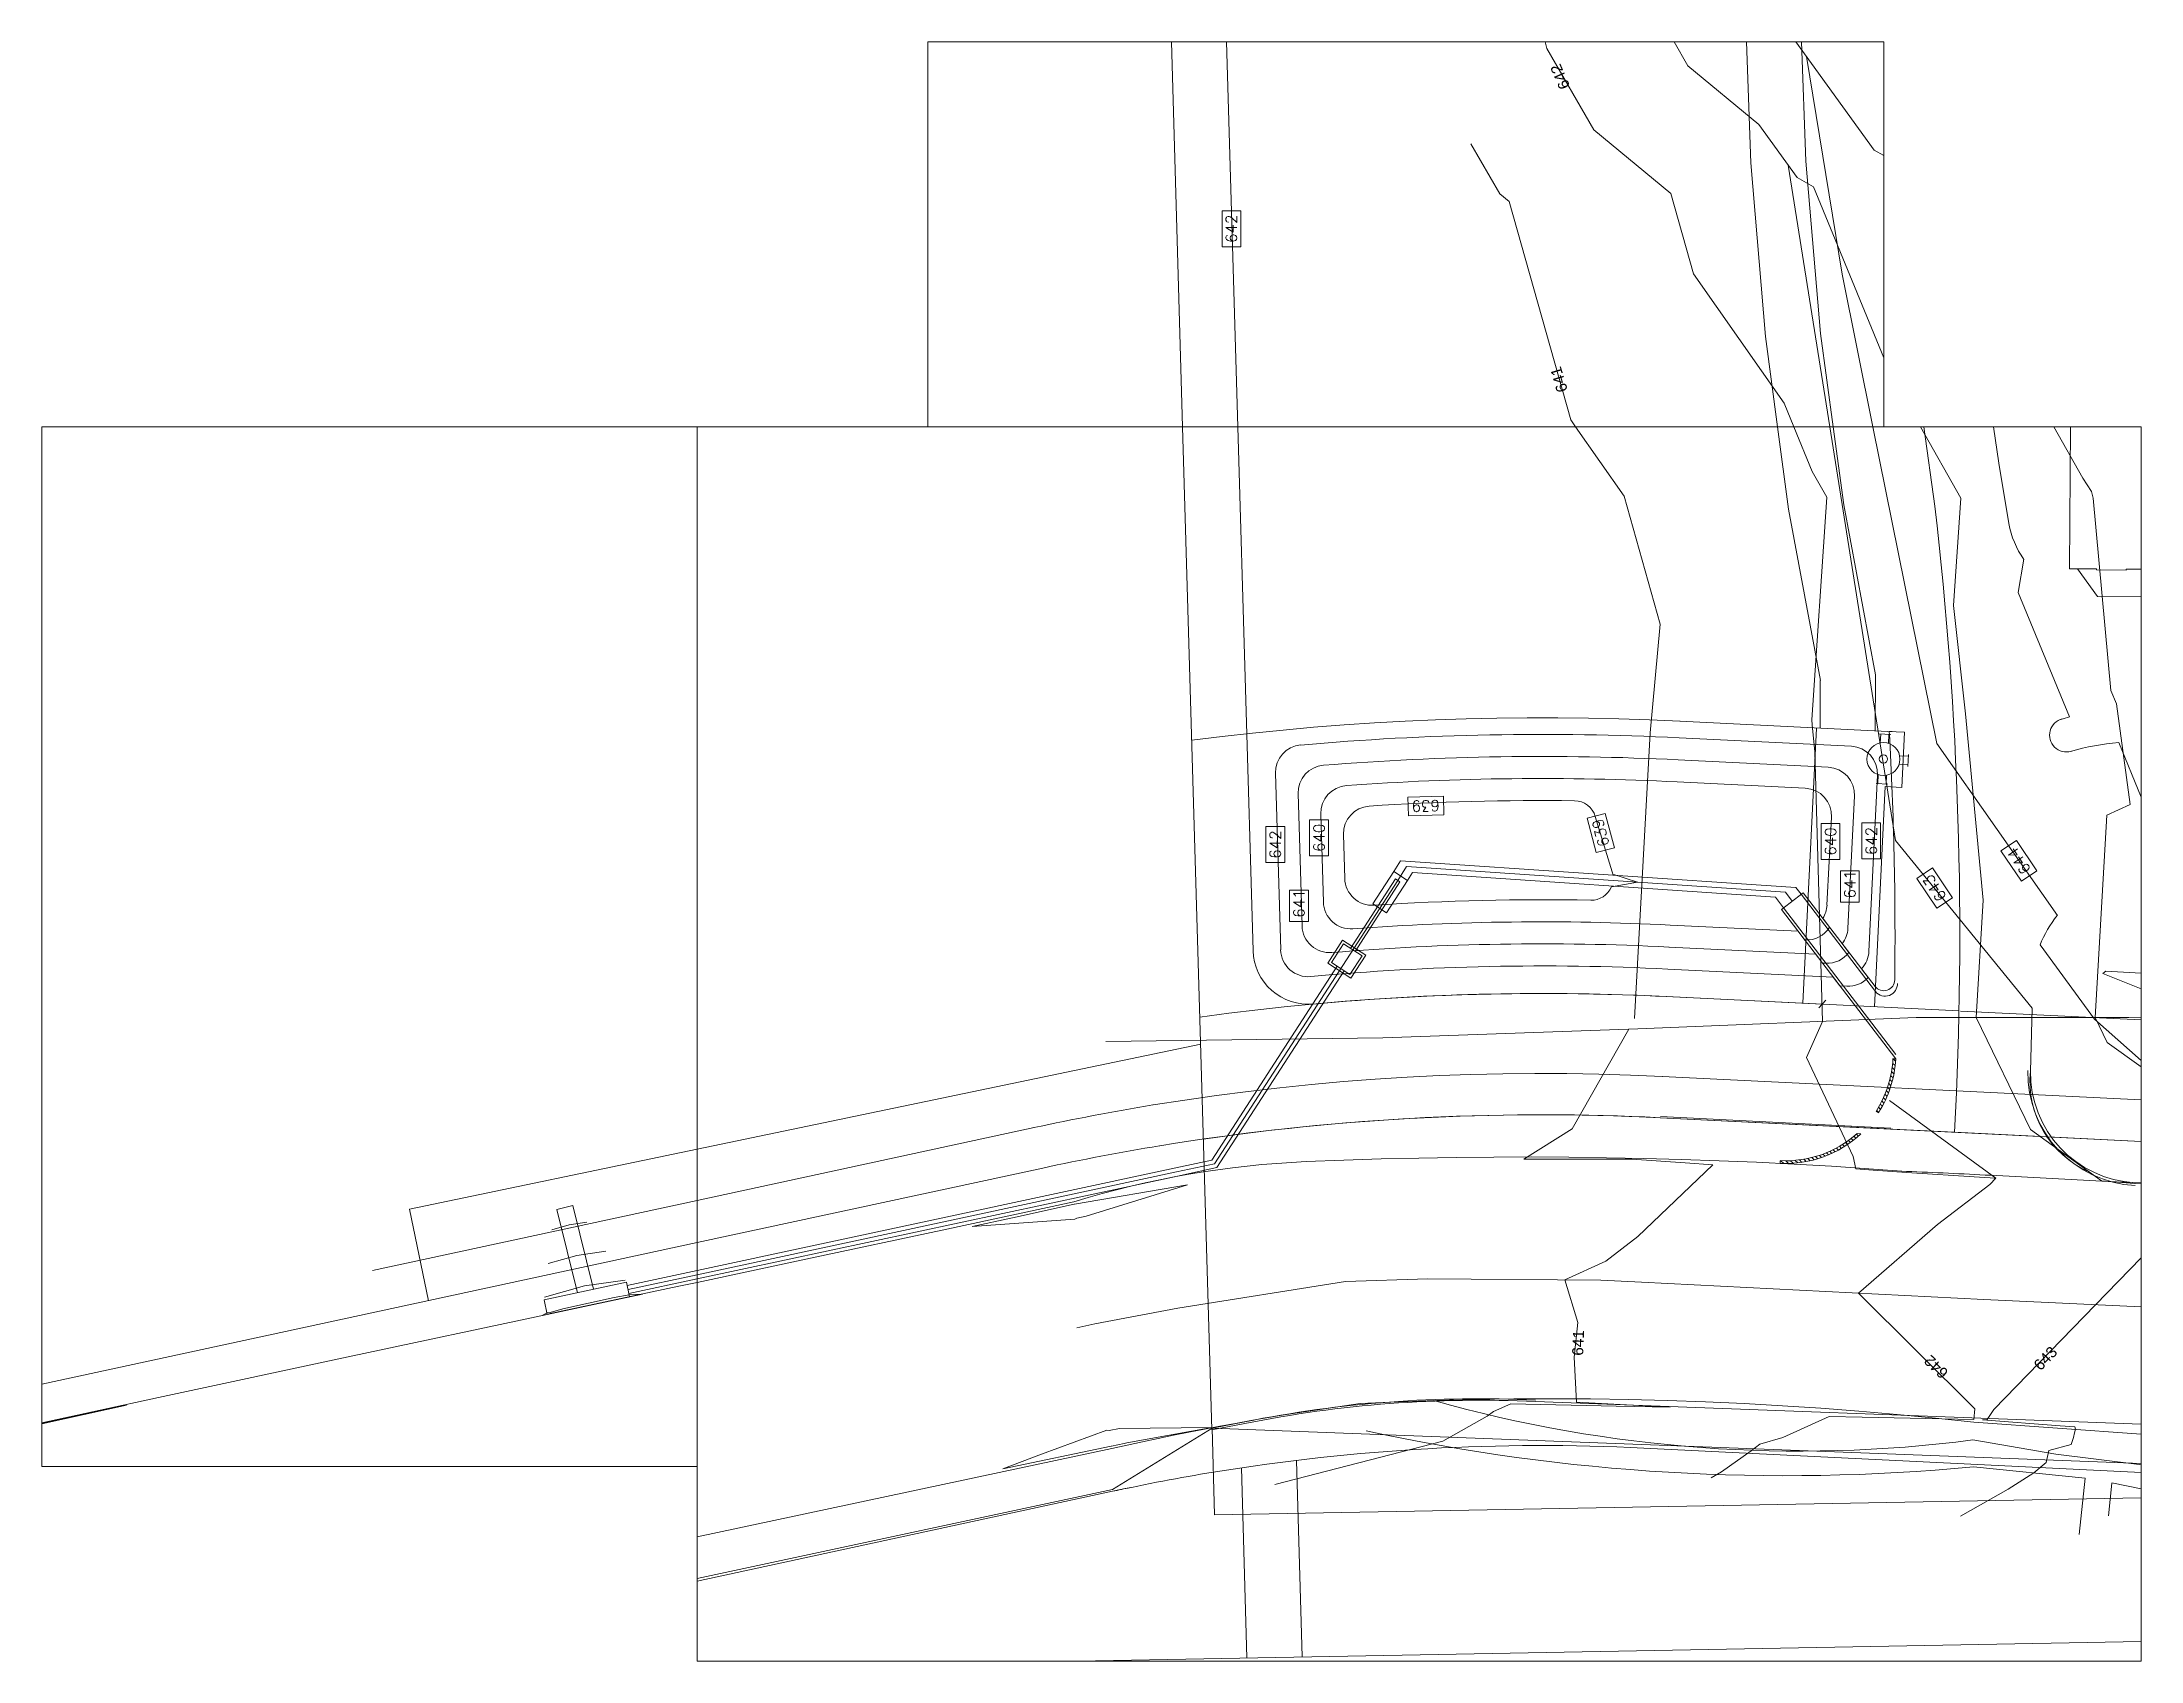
# Paper-space layout 'POND EXHIBIT' of a CAD drawing. Extents: x 0.48 to 10, y 0.38 to 7.72.
# The model-space entities are those that its viewports show. They can reach past a viewport. Long polylines and large blocks are cut down to what shows.
import ezdxf

# ---------------------------------------------------------------- set-up
doc = ezdxf.new("R2010")
doc.units = 0
doc.header["$LTSCALE"] = 20
doc.header["$MEASUREMENT"] = 0
for name, pattern in [('DASHDOT', [1, 0.5, -0.25, 0, -0.25]), ('DASHED', [0.75, 0.5, -0.25]), ('DASHED2', [0.375, 0.25, -0.125]), ('HIDDEN', [0.375, 0.25, -0.125])]:
    doc.linetypes.add(name, pattern=pattern)
for name, color, linetype in [('CONTOURS', 35, 'CONTINUOUS'), ('HATCURB', 2, 'CONTINUOUS'), ('PNTS_CHEV', 1, 'CONTINUOUS'), ('row ded', 1, 'CONTINUOUS'), ('STORM', 5, 'CONTINUOUS')]:
    doc.layers.add(name, color=color, linetype=linetype)
doc.layers.add('DP', color=11, linetype='CONTINUOUS', plot=False)
for name, color, linetype, lineweight in [('EBNDY', 210, 'CONTINUOUS', 100), ('EC', 35, 'HIDDEN', 140), ('ECL', 11, 'DASHDOT', 30), ('ECRBB', 31, 'DASHED', 30), ('EESMT', 7, 'DASHED2', 25), ('EFNC', 140, 'FENCELINEX', 25), ('EROW', 143, 'CONTINUOUS', 30), ('ESTM', 94, 'DASHED2', 30), ('ESW', 46, 'CONTINUOUS', 25), ('PC', 214, 'CONTINUOUS', 53), ('PCNTR_T', 7, 'CONTINUOUS', 30), ('PCRBB', 30, 'CONTINUOUS', 35), ('PCRBF', 21, 'CONTINUOUS', 25), ('PESMT', 7, 'DASHED2', 30), ('PROW', 6, 'CONTINUOUS', 30)]:
    doc.layers.add(name, color=color, linetype=linetype, lineweight=lineweight)
doc.styles.add('ARIEL', font='swiss.ttf')
doc.styles.get("Standard").update_dxf_attribs({"font": 'simplex.shx'})
doc.linetypes.add('FENCELINEX', pattern='A,0.25,-0.1,[133,ltypeshp.shx,S=0.1,R=0,X=-0.1,Y=0],-0.1,1', length=1.45)

msp = doc.modelspace()

# ---------------------------------------------------------------- linework, layer by layer
at = {"layer": 'CONTOURS', "lineweight": 0}
for p, q in [((9991.79, 10358.18, 640), (9988.77, 10372.4, 640)), ((9988.77, 10372.4, 640), (9989.23, 10371.52, 640)), ((9989.23, 10371.52, 640), (9989.33, 10370.94, 640)), ((9989.33, 10370.94, 640), (9989.95, 10368.65, 640)), ((9994.12, 10364.74, 640), (9992.08, 10371.97, 640)), ((9989.95, 10368.65, 640), (9992.06, 10359.35, 640)), ((9995.2, 10357.35, 640), (9994.12, 10364.74, 640)), ((9992.06, 10359.35, 640), (9992.53, 10356.6, 640)), ((9992.64, 10354.21, 640), (9991.79, 10358.18, 640)), ((9992.53, 10356.6, 640), (9992.64, 10354.21, 640)), ((10004.93, 10294.35, 640), (10004.92, 10294.37, 640)), ((10004.92, 10294.37, 640), (10006.51, 10287.08, 640)), ((10006.22, 10275.77, 640), (10004.93, 10294.35, 640)), ((9965.07, 10269.13, 640), (9960.94, 10288.81, 640)), ((9960.94, 10288.81, 640), (9963.64, 10281.82, 640)), ((10006.51, 10287.08, 640), (10008.96, 10275.85, 640)), ((9963.64, 10281.82, 640), (9967.98, 10269.97, 640)), ((10006.45, 10275.41, 640), (10006.22, 10275.77, 640)), ((10006.79, 10273.71, 640), (10006.45, 10275.41, 640)), ((10008.96, 10275.85, 640), (10008.97, 10275.83, 640)), ((10008.97, 10275.83, 640), (10012.45, 10255.3, 640)), ((10012.45, 10255.31, 640), (10006.79, 10273.71, 640)), ((9965.08, 10269.12, 640), (9965.07, 10269.13, 640)), ((9965.55, 10266.8, 640), (9965.08, 10269.12, 640)), ((9967.98, 10269.97, 640), (9967.92, 10269.52, 640)), ((9967.92, 10269.52, 640), (9967.92, 10269.51, 640)), ((9967.92, 10269.51, 640), (9968.25, 10267.63, 640)), ((9968.25, 10267.63, 640), (9968.47, 10250.9, 640)), ((9965.65, 10266.29, 640), (9965.55, 10266.8, 640)), ((9968.47, 10250.9, 640), (9965.65, 10266.29, 640)), ((10012.45, 10255.3, 640), (10012.45, 10255.31, 640))]:
    msp.add_line(p, q, dxfattribs=at)
at = {"layer": 'EBNDY', "lineweight": 0}
for p, q in [((9968.01, 10250.87), (10423.8, 10264.19)), ((9969.17, 10244.92), (9968.01, 10250.87)), ((9966.67, 10017.51), (9973.14, 10192.16)), ((10017.87, 10031.77), (10022.02, 10116.16))]:
    msp.add_line(p, q, dxfattribs=at)
for centre, radius, start, end in [((9758.39, 10202.52), 215, 357.2389, 11.3725), ((10236.01, 9516.77), 611.25, 88.03766, 99.45722), ((10057.86, 10786.99), 671.79, 266.94223, 276.64317)]:
    msp.add_arc(centre, radius, start, end, dxfattribs=at)
at = {"layer": 'EC', "lineweight": 0}
for p, q in [((9972.47, 10447.8, 641), (9964.37, 10485.6, 641)), ((9966.93, 10473.22, 641), (9972.47, 10447.8, 641)), ((9999.66, 10366.12, 639), (9998.21, 10371.31, 639)), ((10005.21, 10367.5, 638), (10004.33, 10370.64, 638)), ((10000.44, 10360.82, 639), (9999.66, 10366.12, 639)), ((10005.68, 10364.29, 638), (10005.21, 10367.5, 638)), ((9965.98, 10209, 641), (9958.08, 10239.49, 641)), ((9970.48, 10200.95, 641), (9965.98, 10209, 641)), ((10201.31, 10203.89, 641), (10192.24, 10198.63, 641)), ((9971.34, 10199.78, 641), (9970.48, 10200.95, 641)), ((9972.77, 10196.65, 641), (9971.34, 10199.78, 641)), ((10192.24, 10198.63, 641), (10190.87, 10196.96, 641)), ((9972.34, 10177.51, 641), (9972.77, 10196.65, 641)), ((10190.87, 10196.96, 641), (10151.27, 10185.78, 641)), ((10235.83, 10194.65, 642), (10218.58, 10190.12, 642)), ((10022.63, 10185.5, 641), (10017.1, 10194.27, 641)), ((10017.1, 10194.27, 641), (10017.1, 10174.67, 641)), ((9995.23, 10186.87, 641), (9987.51, 10184.5, 641)), ((9998.61, 10179.44, 641), (9995.23, 10186.87, 641)), ((10218.58, 10190.12, 642), (10203.85, 10181.57, 642)), ((9973.07, 10184.75, 641), (9972.12, 10167.74, 641)), ((9981.19, 10185.16, 641), (9973.07, 10184.75, 641)), ((9987.51, 10184.5, 641), (9981.19, 10185.16, 641)), ((10040.72, 10175.22, 641), (10022.63, 10185.5, 641)), ((10151.27, 10185.78, 641), (10137.42, 10176.06, 641)), ((10003.08, 10173.6, 641), (9998.61, 10179.44, 641)), ((10203.85, 10181.57, 642), (10192.31, 10167.62, 642)), ((9972.12, 10167.74, 641), (9972.34, 10177.51, 641)), ((10137.42, 10176.06, 641), (10114.17, 10169.54, 641)), ((10016.1, 10159.99, 641), (10003.08, 10173.6, 641)), ((10017.1, 10174.67, 641), (10016.44, 10165.01, 641)), ((10094.44, 10171.37, 641), (10042.64, 10174.24, 641)), ((10114.17, 10169.54, 641), (10094.44, 10171.37, 641)), ((10221.26, 10167.88, 643), (10215.46, 10164.51, 643)), ((10016.44, 10165.01, 641), (10016.1, 10159.99, 641)), ((10192.31, 10167.62, 642), (10177.72, 10163.5, 642)), ((10215.46, 10164.51, 643), (10204.81, 10151.64, 643)), ((9960.39, 10158.4, 642), (9959.31, 10160.3, 642)), ((10177.72, 10163.5, 642), (10154.25, 10147.03, 642)), ((9964.2, 10153.06, 642), (9960.39, 10158.4, 642)), ((9965.41, 10151.46, 642), (9964.2, 10153.06, 642)), ((9966.62, 10147.3, 642), (9965.41, 10151.46, 642)), ((10204.81, 10151.64, 643), (10195.22, 10144.68, 643)), ((9970.47, 10138.88, 642), (9966.62, 10147.3, 642)), ((10154.25, 10147.03, 642), (10141.86, 10141.95, 642)), ((10221.48, 10146.15, 644), (10200.19, 10130.71, 644)), ((10035.54, 10143.02, 642), (10017.6, 10134.53, 642)), ((10042.12, 10140.08, 642), (10035.54, 10143.02, 642)), ((10091.02, 10141.51, 642), (10042.12, 10140.08, 642)), ((10095.9, 10141.97, 642), (10091.02, 10141.51, 642)), ((10096.81, 10142.07, 642), (10095.9, 10141.97, 642)), ((10137.24, 10139.33, 642), (10096.81, 10142.07, 642)), ((10141.86, 10141.95, 642), (10137.24, 10139.33, 642)), ((10193.52, 10141.74, 643), (10159.84, 10127.91, 643)), ((10195.22, 10144.68, 643), (10193.52, 10141.74, 643)), ((9970.33, 10132.91, 642), (9970.47, 10138.88, 642)), ((9992.8, 10133.59, 642), (9971.84, 10112.49, 642)), ((10005.25, 10119.23, 642), (9992.8, 10133.59, 642)), ((10015.35, 10134.06, 642), (10015.14, 10130.91, 642)), ((10017.6, 10134.53, 642), (10015.35, 10134.06, 642)), ((9969.88, 10112.66, 642), (9970.33, 10132.91, 642)), ((10015.14, 10130.91, 642), (10014.73, 10124.88, 642)), ((10200.19, 10130.71, 644), (10194.42, 10120.69, 644)), ((10159.84, 10127.91, 643), (10137.05, 10115.03, 643)), ((10014.73, 10124.88, 642), (10013.86, 10111.63, 642)), ((10012.55, 10109.72, 642), (10005.25, 10119.23, 642)), ((9957.28, 10106.41, 643), (9952.36, 10115.09, 643)), ((10117.54, 10116.35, 643), (10097.92, 10114.15, 643)), ((10137.05, 10115.03, 643), (10117.54, 10116.35, 643)), ((9969.85, 10111.09, 643), (9968.76, 10097.01, 643)), ((9969.92, 10110.24, 643), (9969.85, 10111.09, 643)), ((9969.92, 10112.65, 642), (9969.88, 10112.66, 642)), ((9971.84, 10112.49, 642), (9969.92, 10112.65, 642)), ((10013.86, 10111.63, 642), (10013.72, 10109.66, 642)), ((10042.8, 10112.2, 643), (10022.51, 10102.34, 643)), ((10064.12, 10110.95, 643), (10042.8, 10112.2, 643)), ((10097.92, 10114.15, 643), (10064.12, 10110.95, 643)), ((10177.82, 10113.88, 644), (10140.65, 10092.87, 644)), ((9971.73, 10109.01, 643), (9969.92, 10110.24, 643)), ((9990.7, 10090.59, 643), (9971.73, 10109.01, 643)), ((10013.65, 10108.65, 642), (10012.55, 10109.72, 642)), ((10013.67, 10108.99, 642), (10013.65, 10108.65, 642)), ((10013.72, 10109.66, 642), (10013.67, 10108.99, 642)), ((9960.2, 10101.77, 643), (9957.28, 10106.41, 643)), ((9961.77, 10099.86, 643), (9960.2, 10101.77, 643)), ((9962.08, 10099.54, 643), (9961.77, 10099.86, 643)), ((9964.28, 10099.07, 643), (9962.08, 10099.54, 643)), ((10022.51, 10102.34, 643), (10013.18, 10089.46, 643)), ((9965.37, 10095.01, 643), (9964.28, 10099.07, 643)), ((9968.76, 10097.01, 643), (9968.55, 10094.31, 643)), ((9966.63, 10094.55, 643), (9965.37, 10095.01, 643)), ((9967.46, 10094.38, 643), (9966.63, 10094.55, 643)), ((9968.14, 10094.21, 643), (9967.46, 10094.38, 643)), ((9968.55, 10094.31, 643), (9968.14, 10094.21, 643)), ((10140.65, 10092.87, 644), (10138.24, 10091.33, 644)), ((10009.84, 10072.09, 643), (9990.7, 10090.59, 643)), ((10013.18, 10089.46, 643), (10012.73, 10083.58, 643)), ((10038.31, 10088.47, 644), (10032.33, 10080.23, 644)), ((10042.81, 10090.66, 644), (10038.31, 10088.47, 644)), ((10079.52, 10088.5, 644), (10042.81, 10090.66, 644)), ((10081.45, 10084.28, 644), (10079.52, 10088.5, 644)), ((10137.01, 10091.02, 644), (10102.14, 10087.77, 644)), ((10138.24, 10091.33, 644), (10137.01, 10091.02, 644)), ((10099.72, 10086.78, 644), (10081.45, 10084.28, 644)), ((10102.14, 10087.77, 644), (10099.72, 10086.78, 644)), ((10012.73, 10083.58, 643), (10011.84, 10072.05, 643))]:
    msp.add_line(p, q, dxfattribs=at)
at = {"layer": 'ECL', "lineweight": 0}
for p, q in [((9987.25, 10272.14), (9986.52, 10275.37)), ((9990.12, 10257.07), (9987.25, 10272.14)), ((9994.91, 10226.63), (9990.12, 10257.07)), ((9995.42, 10211.72), (9994.91, 10226.63)), ((9995.19, 10180.34), (9995.42, 10211.72)), ((9994.79, 10172.95), (9995.19, 10180.34)), ((9991.65, 10110.83), (9994.79, 10172.95)), ((9989.85, 10072.57), (9991.65, 10110.83))]:
    msp.add_line(p, q, dxfattribs=at)
at = {"layer": 'ECRBB', "lineweight": 0}
msp.add_line((9964.65, 10269.04, -5.76), (9915.38, 10499.77, -4.96), dxfattribs=at)
for centre, radius, start, end in [((-12933.66, 5504.76), 23433.56, 11.986507, 12.339173), ((44518.63, 17702.48), 35299.3, 191.986507, 192.145104), ((9850.04, 10226.67), 166.79, 2.442, 17.1731), ((9443.78, 10151.62), 533.94, 7.7911, 12.7038), ((9091.86, 10194.34), 925.66, 355.69624, 2.44199), ((9276.38, 10189.37), 697.28, 353.68481, 2.8467), ((8522.48, 10187.15), 1493.73, 357.02562, 357.61068), ((11175.24, 10006.69), 1210.46, 174.97705, 182.37866), ((23041.78, 9432.73), 13045.16, 177.025616, 177.40112)]:
    msp.add_arc(centre, radius, start, end, dxfattribs=at)
at = {"layer": 'EESMT', "lineweight": 0}
for p, q in [((10022.85, 10283.14), (9996.93, 10403.18)), ((9925.66, 10298.74), (9916.48, 10370.76)), ((9930.73, 10020.13), (9925.66, 10298.74)), ((10025.36, 10031.4), (10032.14, 10169.18))]:
    msp.add_line(p, q, dxfattribs=at)
for centre, start, end in [((9595.25, 10190.6), 9.3383, 12.2159), ((9595.18, 10190.99), 357.1348, 9.2772)]:
    msp.add_arc(centre, 437.5, start, end, dxfattribs=at)
at = {"layer": 'EFNC', "lineweight": 0}
for p, q in [((10039.15, 10219.9), (10038.49, 10270.13)), ((10040.77, 10173.62, -5.16), (10039.15, 10219.9, -5.88)), ((10042.8, 10123.12, -3.69), (10040.77, 10173.62, -5.16)), ((10042.82, 10084.52, -1.9), (10042.8, 10123.12, -3.69)), ((10043.27, 10070.85, -1.86), (10042.82, 10084.52, -1.9))]:
    msp.add_line(p, q, dxfattribs=at)
at = {"layer": 'EROW', "lineweight": 0}
for p, q in [((10015.52, 10281.56), (9966.92, 10506.64)), ((9956.87, 10268.89), (9911.76, 10477.81)), ((9957.94, 10034.71), (9964.72, 10172.5)), ((10017.87, 10031.77), (10024.65, 10169.55))]:
    msp.add_line(p, q, dxfattribs=at)
for centre, radius, start, end in [((9595.25, 10190.6), 430, 9.3383, 12.2159), ((9595.25, 10190.6), 370, 11.7116, 12.2159), ((9595.25, 10190.6), 370, 9.3383, 12.2159), ((9595.18, 10190.99), 430, 357.1348, 9.2772), ((9595.18, 10190.99), 370, 357.1348, 9.2772)]:
    msp.add_arc(centre, radius, start, end, dxfattribs=at)
at = {"layer": 'ESTM', "color": 5, "linetype": 'Continuous', "lineweight": 0}
for p, q in [((10085.16, 10128.23), (10085.26, 10130.38)), ((10085.16, 10128.23), (10085.26, 10130.38)), ((10085.25, 10130.05), (10086.86, 10129.98)), ((10085.25, 10130.05), (10086.86, 10129.98)), ((10094.26, 10129.88), (10094.17, 10127.72)), ((10094.26, 10129.88), (10094.17, 10127.72)), ((10085.18, 10128.56), (10086.77, 10128.49)), ((10085.18, 10128.56), (10086.77, 10128.49)), ((10088.71, 10124.59), (10088.78, 10126.2)), ((10088.71, 10124.59), (10088.78, 10126.2)), ((10090.21, 10124.52), (10090.28, 10126.11)), ((10090.21, 10124.52), (10090.28, 10126.11)), ((10092.57, 10128.14), (10094.16, 10128.05)), ((10092.57, 10128.14), (10094.16, 10128.05)), ((10094.25, 10129.55), (10092.66, 10129.64)), ((10094.25, 10129.55), (10092.66, 10129.64)), ((10090.54, 10124.5), (10088.38, 10124.6)), ((10090.54, 10124.5), (10088.38, 10124.6))]:
    msp.add_line(p, q, dxfattribs=at)
for radius in [3, 3, 0.75, 0.75]:
    msp.add_circle((10089.71, 10129.05), radius, dxfattribs=at)
at = {"layer": 'ESW', "lineweight": 0}
for p, q in [((9961.33, 10112.73), (9959.24, 10092.45)), ((9959.24, 10092.45), (9949.04, 10093.56)), ((9952.43, 10088.21), (9958.38, 10087.6))]:
    msp.add_line(p, q, dxfattribs=at)
for centre, radius, start, end in [((10319.19, 10146.82), 359.49, 167.7822, 185.4421), ((10208.86, 10144.24), 244.7, 164.264, 187.3781), ((10285.86, 10050.19), 325.75, 168.916, 179.6459), ((10079.35, 10058.95), 124.31, 166.6756, 183.4459)]:
    msp.add_arc(centre, radius, start, end, dxfattribs=at)
at = {"layer": 'HATCURB', "color": 7, "lineweight": 0}
for p, q in [((10016.33, 10147.14), (10016.84, 10147.66)), ((10016.33, 10146.26), (10016.83, 10146.76)), ((10016.35, 10147.8), (10016.85, 10147.77)), ((10016.37, 10145.42), (10016.85, 10145.89)), ((10016.45, 10144.61), (10016.9, 10145.07)), ((10016.55, 10143.83), (10016.99, 10144.27)), ((10016.68, 10143.07), (10017.11, 10143.5)), ((10016.83, 10142.34), (10017.25, 10142.76)), ((10017, 10141.63), (10017.42, 10142.04)), ((10017.2, 10140.95), (10017.6, 10141.35)), ((10017.42, 10140.28), (10017.81, 10140.67)), ((10017.65, 10139.63), (10018.04, 10140.02)), ((10017.91, 10139), (10018.29, 10139.38)), ((10018.18, 10138.39), (10018.56, 10138.77)), ((10018.47, 10137.79), (10018.84, 10138.17)), ((10018.77, 10137.21), (10019.14, 10137.58)), ((10019.09, 10136.65), (10019.46, 10137.01)), ((10019.43, 10136.1), (10019.79, 10136.46)), ((10019.78, 10135.57), (10020.14, 10135.93)), ((10020.14, 10135.05), (10020.5, 10135.41)), ((10020.52, 10134.54), (10020.88, 10134.9)), ((10020.91, 10134.05), (10021.27, 10134.41)), ((10021.32, 10133.58), (10021.68, 10133.93)), ((10021.73, 10133.13), (10021.77, 10133.83)), ((10025.53, 10129.96), (10025.79, 10130.39)), ((10025.61, 10129.91), (10025.98, 10130.27)), ((10026.16, 10129.58), (10026.53, 10129.94)), ((10026.72, 10129.25), (10027.09, 10129.62)), ((10027.3, 10128.95), (10027.68, 10129.32)), ((10027.9, 10128.66), (10028.28, 10129.04)), ((10028.51, 10128.39), (10028.89, 10128.77)), ((10029.14, 10128.14), (10029.53, 10128.52)), ((10029.79, 10127.9), (10030.18, 10128.29)), ((10030.45, 10127.68), (10030.86, 10128.08)), ((10031.14, 10127.48), (10031.55, 10127.89)), ((10031.85, 10127.31), (10032.27, 10127.73)), ((10032.58, 10127.15), (10033.01, 10127.58)), ((10033.33, 10127.02), (10033.78, 10127.47)), ((10034.11, 10126.92), (10034.57, 10127.38)), ((10034.92, 10126.85), (10035.35, 10127.28)), ((10035.35, 10127.32), (10035.34, 10126.82))]:
    msp.add_line(p, q, dxfattribs=at)
for radius, start, end in [(20, 177.1359, 223.1237), (19.5, 177.1359, 221.7044), (20, 237.3245, 267.1646), (19.5, 237.2939, 267.142)]:
    msp.add_arc((10036.33, 10146.8), radius, start, end, dxfattribs=at)
at = {"layer": 'PC', "lineweight": 0}
for p, q in [((10054.94, 10243.4), (10305.32, 10250.72)), ((10074.95, 10126.86, 643), (10197.46, 10146.31, 643)), ((10177.68, 10136.55), (10217.16, 10143.02)), ((10092.51, 10119.36), (10177.68, 10136.55)), ((10013.65, 10108.65, 644), (10027.77, 10127.96, 644)), ((10044.49, 10102.06, 643), (10074.95, 10126.86, 643)), ((10061.3, 10097.5), (10092.51, 10119.36)), ((10097.35, 10095.27), (10119.91, 10104.61)), ((10119.91, 10104.61), (10125.94, 10103.57)), ((10044.49, 10102.06), (10033.06, 10102.37)), ((10042.52, 10090.76), (10055.98, 10100.64)), ((10119.19, 10090.23), (10124.22, 10093.82)), ((10124.2, 10090.37, 2.87), (10124.23, 10095.28, 2.87)), ((10124.23, 10095.28, 2.87), (10174.19, 10094.98, 2.87)), ((10022.8, 10068.58), (10042.52, 10090.76)), ((10038.69, 10059.04), (10050.8, 10089.24)), ((10049.71, 10064.27), (10051.26, 10088.72)), ((10051.26, 10088.72), (10050.8, 10089.24)), ((10119.14, 10080.13), (10119.19, 10090.23)), ((10124, 10084.99, 2.87), (10124.03, 10090.37, 2.87)), ((10124.03, 10090.37, 2.87), (10124.2, 10090.37, 2.87)), ((10068.55, 10076.52), (10092.7, 10086.35)), ((10124.17, 10084.99, 2.87), (10124, 10084.99, 2.87)), ((10124.14, 10080.08, 2.87), (10124.17, 10084.99, 2.87))]:
    msp.add_line(p, q, dxfattribs=at)
at = {"layer": 'PC', "color": 5, "lineweight": 0}
for p, q in [((10055.09, 10238.4), (10087.13, 10239.34)), ((10059.44, 10234.53), (10083.46, 10235.23)), ((10063.76, 10230.65), (10079.77, 10231.12)), ((10076.04, 10227.01), (10068.04, 10226.78)), ((10069.27, 10178.25), (10079.31, 10181.32)), ((10066.5, 10178.41), (10067.36, 10173.65)), ((10067.36, 10173.65), (10068.81, 10178.14)), ((10045.23, 10140.17), (10046.62, 10168.4)), ((10050.14, 10138.15), (10051.61, 10168.15)), ((10054.3, 10141.34), (10055.61, 10167.96)), ((10058.46, 10144.53), (10059.6, 10167.76)), ((10085.57, 10166.46), (10084.43, 10143.25)), ((10089.57, 10166.29), (10088.23, 10139.06)), ((10093.56, 10166.09), (10092.03, 10134.87)), ((10052.71, 10140.12), (10054.3, 10141.34)), ((10056.87, 10143.31), (10058.46, 10144.53)), ((10044.57, 10140.75), (10045.97, 10139.53)), ((10048.55, 10136.94), (10050.14, 10138.15)), ((10052.68, 10139.51), (10052.71, 10140.12)), ((10060.82, 10140.03), (10059.23, 10138.82)), ((10079.19, 10138.5), (10063.21, 10139.29)), ((10048.49, 10135.71), (10048.55, 10136.94)), ((10056.22, 10136.51), (10054.63, 10135.3)), ((10082.99, 10134.31), (10059.02, 10135.49)), ((10051.66, 10133.02), (10050.07, 10131.81)), ((10086.79, 10130.12), (10054.82, 10131.69))]:
    msp.add_line(p, q, dxfattribs=at)
for centre, radius, start, end in [((10055.23, 10233.41), 10, 91.6744, 185.2674), ((10055.23, 10233.41), 5, 91.6744, 185.2676), ((10087.28, 10234.34), 5, 5.0369, 91.6744), ((9595.21, 10190.99), 456.97, 357.135, 5.2692), ((10059.59, 10229.53), 5, 91.6744, 184.7443), ((10083.61, 10230.23), 5, 4.5955, 91.6744), ((9595.49, 10191), 498.69, 357.1371, 5.0369), ((9595.18, 10190.99), 452, 357.1348, 5.2674), ((9595.24, 10190.99), 460.95, 357.1352, 4.7443), ((10063.9, 10225.66), 5, 91.6744, 184.23), ((10079.91, 10226.12), 5, 4.1459, 91.6744), ((9595.46, 10191), 494.72, 357.1369, 4.5955), ((9595.26, 10191), 464.92, 357.1355, 4.23), ((10068.18, 10221.78), 5, 91.6744, 183.7246), ((10076.18, 10222.01), 5, 3.6905, 91.6744), ((9595.27, 10191), 490.91, 357.1356, 4.1459), ((9595.29, 10191), 468.9, 358.9198, 3.7246), ((9595.29, 10191), 486.9, 359.3059, 3.6905), ((10078.15, 10185.15), 4, 286.9609, 359.3059), ((10068.1, 10182.08), 4, 178.9198, 246.4893), ((10068.1, 10182.08), 4, 280.2254, 286.9609), ((10061.87, 10143.06), 5, 177.1847, 238.1603), ((10079.43, 10143.49), 5, 267.1847, 357.1847), ((10057.67, 10139.27), 5, 177.1847, 232.5237), ((10063.45, 10144.28), 5, 238.1603, 267.1847), ((10083.23, 10139.3), 5, 267.1847, 357.1847), ((10053.48, 10135.47), 5, 177.1847, 227.0333), ((10059.26, 10140.48), 5, 232.5237, 267.1847), ((10087.03, 10135.11), 5, 267.1847, 357.1847), ((10055.07, 10136.68), 5, 227.0333, 267.1847)]:
    msp.add_arc(centre, radius, start, end, dxfattribs=at)
at = {"layer": 'PC', "lineweight": 0}
for centre, radius, start, end in [((10235.97, 9514.96), 600.31, 95.69425, 99.93162), ((10135.19, 10090.52), 16, 99.9316, 125.3291), ((10031.2, 10084.62, 643), 17.85, 84.0188, 156.5479), ((10048.86, 10082.49), 19.5, 50.3528, 68.5919), ((10094.04, 10095.88), 3.03, 13.7801, 196.7312), ((10048.88, 10082.74), 50.06, 14.494, 16.368), ((10046.86, 10082.52), 46, 4.781, 15.8735)]:
    msp.add_arc(centre, radius, start, end, dxfattribs=at)
at = {"layer": 'PCNTR_T', "lineweight": 0}
for p, q in [((10182.63, 10245.64), (10182.63, 10249.04)), ((10182.63, 10249.04), (10189.18, 10249.04)), ((10189.18, 10249.04), (10189.18, 10245.64)), ((10189.18, 10245.64), (10182.63, 10245.64)), ((10070.93, 10237.68), (10070.93, 10241.08)), ((10070.93, 10241.08), (10077.47, 10241.08)), ((10077.47, 10241.08), (10077.47, 10237.68)), ((10060.22, 10233.38), (10060.22, 10236.78)), ((10060.22, 10236.78), (10065.91, 10236.78)), ((10065.91, 10236.78), (10065.91, 10233.38)), ((10077.47, 10237.68), (10070.93, 10237.68)), ((10065.91, 10233.38), (10060.22, 10233.38)), ((10072.15, 10229.75), (10072.15, 10233.15)), ((10072.15, 10233.15), (10078.69, 10233.15)), ((10078.69, 10233.15), (10078.69, 10229.75)), ((10078.69, 10229.75), (10072.15, 10229.75)), ((10079.43, 10215.22), (10082.82, 10215.31)), ((10079.6, 10208.78), (10079.43, 10215.22)), ((10082.82, 10215.31), (10083, 10208.87)), ((10083, 10208.87), (10079.6, 10208.78)), ((10072.73, 10181.15), (10078.97, 10182.81)), ((10073.61, 10177.86), (10072.73, 10181.15)), ((10079.84, 10179.52), (10073.61, 10177.86)), ((10078.97, 10182.81), (10079.84, 10179.52)), ((10071.48, 10136.94), (10071.48, 10140.34)), ((10071.48, 10140.34), (10078.02, 10140.34)), ((10078.02, 10140.34), (10078.02, 10136.94)), ((10063.73, 10133.43), (10063.73, 10136.83)), ((10063.73, 10136.83), (10069.42, 10136.83)), ((10069.42, 10136.83), (10069.42, 10133.43)), ((10078.02, 10136.94), (10071.48, 10136.94)), ((10069.42, 10133.43), (10063.73, 10133.43)), ((10071.58, 10129.56), (10071.58, 10132.96)), ((10071.58, 10132.96), (10078.12, 10132.96)), ((10078.12, 10132.96), (10078.12, 10129.56)), ((10078.12, 10129.56), (10071.58, 10129.56)), ((10062.63, 10119.34), (10068.06, 10122.99)), ((10068.06, 10122.99), (10069.96, 10120.17)), ((10064.53, 10116.52), (10062.63, 10119.34)), ((10069.96, 10120.17), (10064.53, 10116.52)), ((10067.56, 10104.03), (10073.07, 10107.73)), ((10073.07, 10107.73), (10074.96, 10104.91)), ((10069.45, 10101.21), (10067.56, 10104.03)), ((10074.96, 10104.91), (10069.45, 10101.21))]:
    msp.add_line(p, q, dxfattribs=at)
at = {"layer": 'PCRBB', "color": 7, "lineweight": 0}
for p, q in [((10035.34, 10126.82), (10062.43, 10147.57)), ((10065.47, 10143.6), (10062.43, 10147.57)), ((10065.47, 10143.6), (10048.47, 10130.58)), ((10094.69, 10127.99), (10094.72, 10127.49))]:
    msp.add_line(p, q, dxfattribs=at)
for centre, radius, start, end in [((10049.69, 10128.99), 2, 127.4403, 269.3109), ((10057.61, 10787.41), 660.46, 269.31094, 273.21878), ((10032.83, 10082.37), 20, 89.0153, 177.1412)]:
    msp.add_arc(centre, radius, start, end, dxfattribs=at)
at = {"layer": 'PCRBF', "color": 7, "lineweight": 0}
for p, q in [((10036.12, 10126.8), (10062.73, 10147.17)), ((10047.53, 10130.49), (10065.17, 10143.99))]:
    msp.add_line(p, q, dxfattribs=at)
for centre, radius, start, end in [((10048.95, 10128.75), 2.25, 129.3524, 271.7483), ((10032.83, 10082.37), 20.5, 89.0153, 177.1412)]:
    msp.add_arc(centre, radius, start, end, dxfattribs=at)
at = {"layer": 'PESMT', "lineweight": 0}
for p, q in [((9991.45, 10393.02), (10008.05, 10396.48)), ((10037.99, 10252.91), (10008.05, 10396.48)), ((9926.64, 10244.52), (9961.14, 10245.53)), ((9926.83, 10234.52), (9962.49, 10235.56)), ((10044.01, 10115.34), (10046.62, 10168.44)), ((10044.01, 10115.34), (10046.62, 10168.44)), ((10094.7, 10128.23), (10096.56, 10165.98)), ((10095.34, 10141.21), (10045.4, 10143.67)), ((10103.96, 10140.5), (10095.31, 10140.55)), ((10084.71, 10128.72), (10044.76, 10130.68)), ((10104.97, 10130.49), (10094.82, 10130.56)), ((10084.57, 10125.72), (10084.71, 10128.72)), ((10094.56, 10125.23), (10094.7, 10128.23)), ((10094.56, 10125.23), (10084.57, 10125.72)), ((10039.85, 10030.69), (10044, 10115.07)), ((10039.85, 10030.69), (10044, 10115.07))]:
    msp.add_line(p, q, dxfattribs=at)
for centre, radius, start, end in [((9595.18, 10190.99), 452, 357.1395, 7.8918), ((9595.18, 10190.99), 452, 357.1395, 7.8918), ((9595.18, 10190.99), 502, 357.1395, 7.2705), ((10235.97, 9514.96), 639.31, 90.58205, 101.91715), ((10235.97, 9514.96), 629.31, 90.58205, 102.01484)]:
    msp.add_arc(centre, radius, start, end, dxfattribs=at)
at = {"layer": 'PNTS_CHEV', "lineweight": 0}
for p, q in [((9957.21, 10268.9, 647.2), (9931.43, 10388.97, 647.2)), ((9968.33, 10250.86, 647.2), (9957.21, 10268.9, 647.2)), ((9957.48, 9966.45, 647.2), (9968.33, 10250.86, 647.2))]:
    msp.add_line(p, q, dxfattribs=at)
at = {"layer": 'PROW', "lineweight": 0}
for p, q in [((10022.02, 10116.16), (10024.65, 10169.55)), ((10022.77, 10127.68, -0.56), (10024.88, 10169.48, -0.56))]:
    msp.add_line(p, q, dxfattribs=at)
msp.add_arc((9595.18, 10190.99), 430, 357.1348, 8.2113, dxfattribs=at)
at = {"layer": 'row ded', "lineweight": 0}
for p, q in [((9952.62, 10250.42, -99.97), (9968.33, 10250.86, -99.97)), ((9957.84, 9966.33, -99.97), (9952.62, 10250.42, -99.97)), ((9968.33, 10250.86, -99.97), (9969.48, 10244.91, -99.97))]:
    msp.add_line(p, q, dxfattribs=at)
msp.add_arc((9758.66, 10202.76, -99.97), 215, 357.1743, 11.3079, dxfattribs=at)
at = {"layer": 'STORM', "lineweight": 0}
for p, q in [((9988.97, 10371.47), (9991.62, 10372.03)), ((9992.15, 10356.52), (9988.97, 10371.47)), ((9991.62, 10372.03), (9994.79, 10357.08)), ((9992.85, 10366.01), (10008.01, 10369.75)), ((10008.01, 10369.75), (10008.73, 10366.84)), ((9993.56, 10363.1), (10008.73, 10366.84)), ((9994.79, 10357.08), (9992.15, 10356.52)), ((9992.74, 10356.65), (10014.07, 10257.13)), ((9993.47, 10356.8), (10014.8, 10257.28)), ((9994.2, 10356.96), (10015.54, 10257.44)), ((10014.07, 10257.13), (10015.6, 10249.98)), ((10014.8, 10257.28), (10016.27, 10250.44)), ((10015.54, 10257.44), (10016.94, 10250.9)), ((10015.6, 10249.98), (10051.32, 10226.87)), ((10016.27, 10250.44), (10067.68, 10217.18)), ((10016.94, 10250.9), (10052.13, 10228.13)), ((10049.95, 10225.68), (10052.66, 10229.88)), ((10050.64, 10225.83), (10052.81, 10229.18)), ((10052.66, 10229.88), (10056.86, 10227.16)), ((10052.81, 10229.18), (10056.17, 10227.01)), ((10054.14, 10222.96), (10049.95, 10225.68)), ((10054, 10223.65), (10050.64, 10225.83)), ((10056.17, 10227.01), (10054, 10223.65)), ((10056.86, 10227.16), (10054.14, 10222.96)), ((10067.95, 10217.6), (10055.35, 10225.75)), ((10054.81, 10224.91), (10067.41, 10216.76)), ((10061.82, 10219.18), (10063.45, 10221.7)), ((10069.33, 10217.9), (10063.45, 10221.7)), ((10061.82, 10219.18), (10067.7, 10215.38)), ((10067.41, 10216.76), (10067.95, 10217.6)), ((10067.7, 10215.38), (10069.33, 10217.9)), ((10071.27, 10216.65), (10069.33, 10217.9)), ((10069.12, 10214.46), (10064.66, 10148.64)), ((10070.2, 10215.56), (10065.54, 10146.8)), ((10071.27, 10216.65), (10066.41, 10144.95)), ((10070.2, 10215.56), (10067.68, 10217.18)), ((10069.12, 10214.46), (10067.7, 10215.38)), ((10064.66, 10148.64), (10062.73, 10147.17)), ((10065.54, 10146.8), (10063.95, 10145.58)), ((10066.41, 10144.95), (10065.17, 10143.99))]:
    msp.add_line(p, q, dxfattribs=at)

# ---------------------------------------------------------------- texts
at = {"layer": 'EC', "lineweight": 0, "style": 'ARIEL'}
for s, rotation, p in [('641', 16.4312, (10156.59, 10186.3)), ('642', 23.4829, (10211.74, 10185.87)), ('641', 357.7148, (9981.44, 10183.54)), ('642', 46.3455, (9978.56, 10117.12)), ('643', 316.2615, (9978.62, 10100.55))]:
    msp.add_text(s, height=2, rotation=rotation, dxfattribs=at).set_placement(p)
at = {"layer": 'PCNTR_T', "lineweight": 0}
for s, p in [('642', (10183.33, 10246.34)), ('642', (10071.63, 10238.38)), ('641', (10060.92, 10234.08)), ('640', (10072.85, 10230.45)), ('640', (10072.18, 10137.64)), ('641', (10064.43, 10134.13)), ('642', (10072.28, 10130.26))]:
    msp.add_text(s, height=2, dxfattribs=at).set_placement(p)
for s, rotation, p in [('639', 91.581, (10082.28, 10209.55)), ('639', 14.9088, (10074.11, 10178.72)), ('643', 33.8769, (10064.72, 10117.49)), ('644', 33.8769, (10069.64, 10102.18))]:
    msp.add_text(s, height=2, rotation=rotation, dxfattribs=at).set_placement(p)

psp = doc.layouts.new('POND EXHIBIT')

# ---------------------------------------------------------------- viewports
at = {"layer": 'DP', "view_target_point": (10115.7935, 10192.9552), "view_twist_angle": 90}
for center, size, view_center_point, view_height, status in [((6.6673, 6.8477), (4.3352, 1.744797), (-22.7541, 69.1006), 69.791881, 3), ((6.7277, 3.1764), (6.5487, 5.597769), (-20.338, -77.7507), 223.910778, 4)]:
    vp = psp.add_viewport(center=center, size=size, view_center_point=view_center_point, view_height=view_height, status=status, dxfattribs=at)
    vp.frozen_layers = ['DP']
vp = psp.add_viewport(center=(1.9675, 3.6175), size=(2.9717, 4.71563), view_center_point=(-210.7468, -60.108), view_height=188.62532, dxfattribs=at)
vp.frozen_layers = ['DP']

doc.saveas('drawing.dxf')
